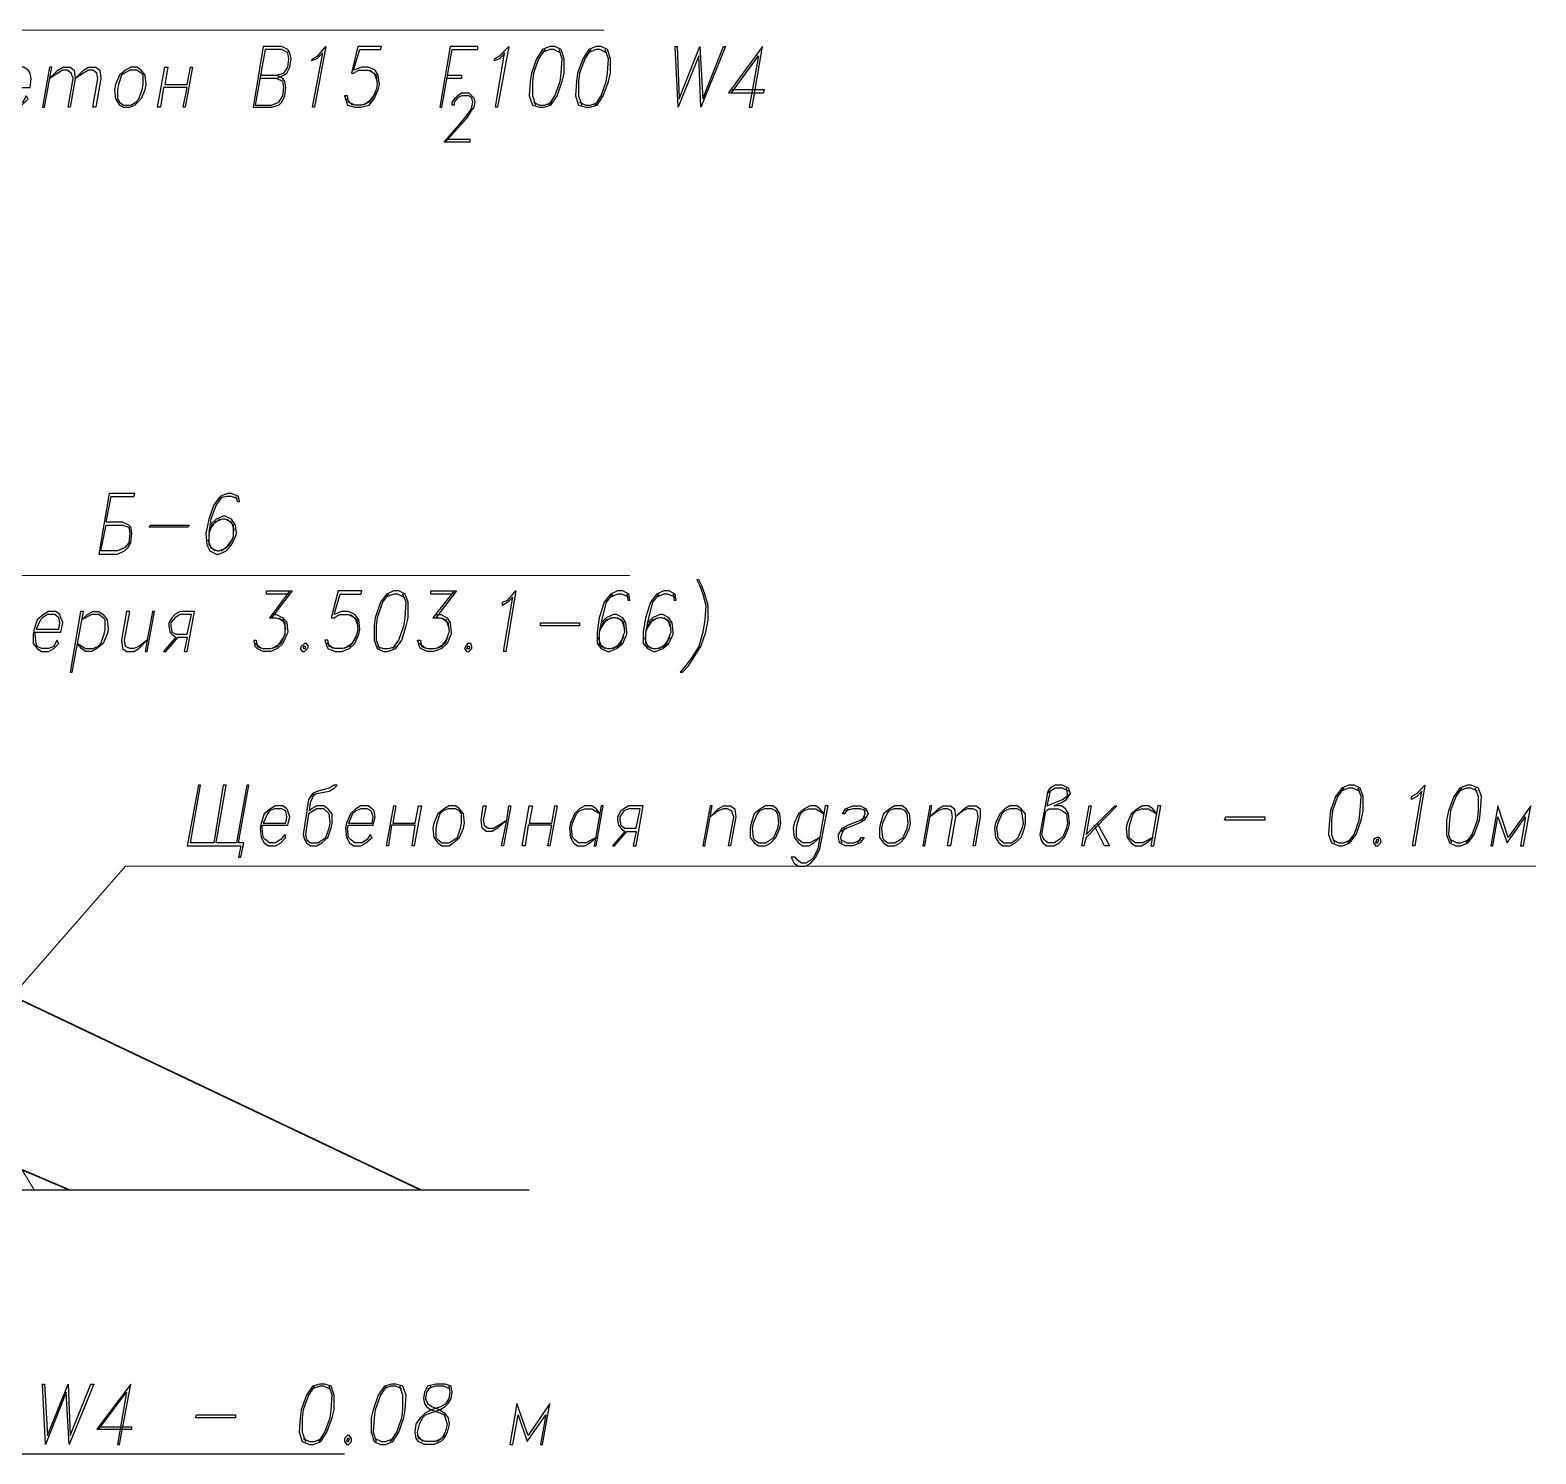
# Model space of a CAD drawing. Header units: millimetres. Extents: x 4241 to 6572, y 870 to 1291.
# Drawn here: x 5175.5 to 5237.6, y 1195.9 to 1254.6 of the extents above; entities that cross this region are included whole.
import ezdxf

# ---------------------------------------------------------------- set-up
doc = ezdxf.new("R2010")
doc.units = ezdxf.units.MM
doc.layers.add('PDF _0', color=7, linetype='Continuous')

msp = doc.modelspace()

# ---------------------------------------------------------------- linework, layer by layer
at = {"layer": 'PDF _0', "lineweight": 13}
for points in [[(5135.1467, 1232.0699), (5172.7823, 1254.592), (5199.1569, 1254.592)], [(5200.2153, 1232.1122), (5171.5546, 1232.1122), (5164.4, 1217.5067)], [(5237.5545, 1220.1315), (5179.4289, 1220.1315), (5168.5488, 1207.685)]]:
    msp.add_lwpolyline(points, dxfattribs=at)
at = {"layer": 'PDF _0', "lineweight": 25}
for points in [[(5185.6521, 1252.6023), (5185.9484, 1252.7293), (5186.0754, 1252.8139), (5186.2024, 1253.0679), (5186.2448, 1253.4066), (5186.2024, 1253.6606), (5186.1178, 1253.7876), (5185.8638, 1253.9146), (5185.1017, 1253.9146), (5184.6784, 1251.4169), (5185.4404, 1251.4169), (5185.7367, 1251.5016), (5185.8638, 1251.6286), (5185.9908, 1251.8826), (5186.0331, 1252.2213), (5185.9908, 1252.4753), (5185.9061, 1252.6023), (5185.6521, 1252.7293)], [(5184.9747, 1252.7293), (5185.6521, 1252.7293), (5185.9484, 1252.8139), (5186.1178, 1253.0679), (5186.1601, 1253.4066), (5186.1178, 1253.6606), (5185.8638, 1253.7876), (5185.1864, 1253.7876), (5184.763, 1251.5016), (5185.4404, 1251.5016), (5185.7367, 1251.6286), (5185.9061, 1251.8826), (5185.9484, 1252.2213), (5185.9061, 1252.4753), (5185.6521, 1252.6023), (5184.9747, 1252.6023)], [(5189.7162, 1252.0096), (5189.4622, 1251.6286), (5189.1659, 1251.5016), (5188.8695, 1251.5016), (5188.6155, 1251.6286), (5188.5732, 1251.8826), (5188.4462, 1251.8826), (5188.5308, 1251.6286), (5188.5732, 1251.5016), (5188.8695, 1251.4169), (5189.1235, 1251.4169), (5189.4622, 1251.5016), (5189.6739, 1251.7556), (5189.8432, 1252.1366), (5189.8856, 1252.3483), (5189.8432, 1252.7293), (5189.7162, 1252.9409), (5189.4199, 1253.0679), (5189.1659, 1253.0679), (5188.8272, 1252.9409), (5189.0812, 1253.7876), (5189.9279, 1253.7876), (5189.9702, 1253.9146), (5188.9965, 1253.9146), (5188.7425, 1252.8139), (5188.8272, 1252.8139), (5189.0389, 1252.9409), (5189.4199, 1252.9409), (5189.6739, 1252.8139), (5189.8009, 1252.4753)], [(5196.7015, 1253.7876), (5196.4475, 1253.4066), (5196.2358, 1252.8139), (5196.1934, 1252.4753), (5196.1934, 1251.8826), (5196.3204, 1251.5016)], [(5197.3365, 1253.6606), (5197.0825, 1253.7876), (5196.9131, 1253.7876), (5196.5745, 1253.6606)], [(5196.8708, 1251.5016), (5197.1248, 1251.8826), (5197.3365, 1252.4753), (5197.3788, 1252.8139), (5197.4212, 1253.4066), (5197.2941, 1253.7876)], [(5198.6065, 1253.7876), (5198.3525, 1253.4066), (5198.1408, 1252.8139), (5198.0985, 1252.4753), (5198.0985, 1251.8826), (5198.2255, 1251.5016)], [(5199.2415, 1253.6606), (5198.9875, 1253.7876), (5198.8182, 1253.7876), (5198.4795, 1253.6606)], [(5198.7759, 1251.5016), (5199.0299, 1251.8826), (5199.2415, 1252.4753), (5199.2839, 1252.8139), (5199.3262, 1253.4066), (5199.1992, 1253.7876)], [(5204.4064, 1252.0096), (5205.5071, 1253.5336), (5205.1261, 1251.4169), (5205.2531, 1251.4169), (5205.6764, 1253.9146), (5204.2794, 1252.0096), (5205.7188, 1252.0096), (5205.7611, 1252.1366), (5204.4064, 1252.1366)], [(5189.5045, 1252.9409), (5189.7586, 1252.7293), (5189.8009, 1252.3483), (5189.7586, 1252.1366), (5189.5892, 1251.7556), (5189.2505, 1251.5016)], [(5192.722, 1252.7293), (5193.2723, 1252.7293), (5193.2723, 1252.6023), (5192.6797, 1252.6023)], [(5192.6373, 1250.1045), (5193.611, 1250.1045), (5193.611, 1249.9775), (5192.5527, 1249.9775), (5193.3993, 1250.9512), (5193.611, 1251.2476), (5193.6957, 1251.4169), (5193.738, 1251.6286), (5193.6957, 1251.7979), (5193.5687, 1251.8826), (5193.2723, 1251.8826), (5193.103, 1251.7979), (5192.976, 1251.6286), (5192.976, 1251.5016), (5192.8913, 1251.5016), (5192.8913, 1251.6286), (5193.0183, 1251.7979), (5193.103, 1251.8826), (5193.2723, 1252.0096), (5193.5687, 1252.0096), (5193.6957, 1251.8826), (5193.7804, 1251.7979), (5193.8227, 1251.6286), (5193.7804, 1251.4169), (5193.6534, 1251.2476), (5193.484, 1250.9512), (5192.595, 1249.9775)], [(5188.7849, 1251.5016), (5188.5308, 1251.7556)], [(5196.2358, 1251.6286), (5196.4898, 1251.5016), (5196.7015, 1251.5016), (5196.9978, 1251.6286)], [(5198.1408, 1251.6286), (5198.3949, 1251.5016), (5198.6065, 1251.5016), (5198.9029, 1251.6286)], [(5183.9587, 1235.372), (5184.0434, 1235.1603), (5184.128, 1235.1603), (5184.0857, 1235.372), (5183.7893, 1235.499), (5183.62, 1235.499), (5183.3237, 1235.372), (5183.0697, 1235.0333), (5182.858, 1234.4406), (5182.731, 1233.8479), (5182.7733, 1233.3823), (5182.9003, 1233.1283), (5183.1543, 1233.0013), (5183.2813, 1233.0013), (5183.5777, 1233.1283), (5183.7893, 1233.3823), (5183.9587, 1233.7209), (5184.001, 1233.8479), (5183.9587, 1234.1866), (5183.7893, 1234.4406), (5183.5353, 1234.5676), (5183.4507, 1234.5676), (5183.1543, 1234.4406), (5182.9003, 1234.1866)], [(5183.4083, 1235.372), (5183.1543, 1235.0333), (5182.9427, 1234.4406), (5182.858, 1233.8479), (5182.858, 1233.3823), (5183.112, 1233.1283)], [(5184.0434, 1235.2873), (5183.7893, 1235.372), (5183.5777, 1235.372), (5183.2813, 1235.2873)], [(5183.9164, 1233.975), (5183.7893, 1234.3136), (5183.5353, 1234.4406), (5183.4083, 1234.4406), (5183.112, 1234.3136), (5182.858, 1233.975)], [(5183.3237, 1234.4406), (5182.985, 1234.1866), (5182.858, 1233.8479)], [(5183.366, 1233.1283), (5183.7047, 1233.3823), (5183.874, 1233.7209), (5183.874, 1233.8479), (5183.874, 1234.1866), (5183.62, 1234.4406)], [(5182.8156, 1233.5939), (5182.9427, 1233.2553), (5183.1967, 1233.1283), (5183.2813, 1233.1283), (5183.5777, 1233.2553), (5183.8317, 1233.5939)], [(5186.1601, 1231.3502), (5185.2287, 1231.3502), (5185.2287, 1231.4772), (5186.2871, 1231.4772), (5185.4404, 1230.3765)], [(5186.2024, 1231.4772), (5185.3557, 1230.3765), (5185.6097, 1230.3765), (5185.9061, 1230.2918), (5186.0331, 1229.9108)], [(5188.9119, 1229.5721), (5188.6578, 1229.1911), (5188.3615, 1229.1065), (5188.0652, 1229.1065), (5187.8112, 1229.1911), (5187.7688, 1229.4451), (5187.6418, 1229.4451), (5187.7265, 1229.1911), (5187.7688, 1229.1065), (5188.0652, 1228.9794), (5188.3192, 1228.9794), (5188.6578, 1229.1065), (5188.8695, 1229.3181), (5189.0389, 1229.6991), (5189.0812, 1229.9108), (5189.0389, 1230.2918), (5188.8695, 1230.5035), (5188.6155, 1230.6305), (5188.3192, 1230.6305), (5188.0228, 1230.5035), (5188.2768, 1231.3502), (5189.1235, 1231.3502), (5189.1659, 1231.4772), (5188.1922, 1231.4772), (5187.8958, 1230.3765), (5188.0228, 1230.3765), (5188.2345, 1230.5035), (5188.6155, 1230.5035), (5188.8695, 1230.3765), (5188.9965, 1230.0378)], [(5190.2666, 1231.3502), (5190.0126, 1231.0115), (5189.8009, 1230.3765), (5189.7586, 1230.0378), (5189.7586, 1229.4451), (5189.8856, 1229.1065)], [(5190.9016, 1231.2232), (5190.6476, 1231.3502), (5190.4782, 1231.3502), (5190.1396, 1231.2232)], [(5190.4359, 1229.1065), (5190.6899, 1229.4451), (5190.9016, 1230.0378), (5190.9439, 1230.3765), (5190.9863, 1231.0115), (5190.8593, 1231.3502)], [(5192.9337, 1231.3502), (5192.0023, 1231.3502), (5192.0023, 1231.4772), (5193.0607, 1231.4772), (5192.214, 1230.3765)], [(5192.976, 1231.4772), (5192.087, 1230.3765), (5192.3833, 1230.3765), (5192.6373, 1230.2918), (5192.7643, 1229.9108)], [(5200.0882, 1231.3502), (5200.1306, 1231.0962), (5200.2153, 1231.0962), (5200.1729, 1231.3502), (5199.9189, 1231.4772), (5199.7072, 1231.4772), (5199.4109, 1231.3502), (5199.1569, 1231.0115), (5198.9452, 1230.3765), (5198.8605, 1229.7838), (5198.8605, 1229.3181), (5199.0299, 1229.1065), (5199.2839, 1228.9794), (5199.3686, 1228.9794), (5199.6649, 1229.1065), (5199.9189, 1229.3181), (5200.0882, 1229.6991), (5200.0882, 1229.7838), (5200.0459, 1230.1648), (5199.9189, 1230.3765), (5199.6649, 1230.5035), (5199.5379, 1230.5035), (5199.2415, 1230.3765), (5199.0299, 1230.1648)], [(5199.4956, 1231.3502), (5199.2415, 1231.0115), (5199.0722, 1230.3765), (5198.9452, 1229.7838), (5198.9452, 1229.3181), (5199.1992, 1229.1065)], [(5200.1729, 1231.2232), (5199.8766, 1231.3502), (5199.7072, 1231.3502), (5199.4109, 1231.2232)], [(5201.9933, 1231.3502), (5202.0356, 1231.0962), (5202.1203, 1231.0962), (5202.078, 1231.3502), (5201.824, 1231.4772), (5201.6123, 1231.4772), (5201.316, 1231.3502), (5201.0619, 1231.0115), (5200.8503, 1230.3765), (5200.7656, 1229.7838), (5200.7656, 1229.3181), (5200.9349, 1229.1065), (5201.189, 1228.9794), (5201.2736, 1228.9794), (5201.57, 1229.1065), (5201.824, 1229.3181), (5201.9933, 1229.6991), (5201.9933, 1229.7838), (5201.951, 1230.1648), (5201.824, 1230.3765), (5201.57, 1230.5035), (5201.443, 1230.5035), (5201.1466, 1230.3765), (5200.9349, 1230.1648)], [(5201.4006, 1231.3502), (5201.1466, 1231.0115), (5200.9773, 1230.3765), (5200.8503, 1229.7838), (5200.8503, 1229.3181), (5201.1043, 1229.1065)], [(5202.078, 1231.2232), (5201.7816, 1231.3502), (5201.6123, 1231.3502), (5201.316, 1231.2232)], [(5185.4404, 1230.5035), (5185.6521, 1230.5035), (5185.9061, 1230.3765), (5186.0754, 1230.1648), (5186.1178, 1229.7838), (5186.0754, 1229.6991), (5185.9061, 1229.3181), (5185.6944, 1229.1065), (5185.3981, 1228.9794), (5185.1017, 1228.9794), (5184.8477, 1229.1065), (5184.763, 1229.1911), (5184.7207, 1229.4451), (5184.8054, 1229.4451), (5184.8477, 1229.1911), (5185.1017, 1229.1065), (5185.3981, 1229.1065), (5185.6944, 1229.1911), (5185.9484, 1229.5721)], [(5185.7367, 1230.3765), (5185.9908, 1230.1648), (5185.9908, 1229.7838), (5185.9908, 1229.6991), (5185.8214, 1229.3181), (5185.4827, 1229.1065)], [(5188.7002, 1230.5035), (5188.9542, 1230.2918), (5188.9965, 1229.9108), (5188.9542, 1229.6991), (5188.7849, 1229.3181), (5188.4462, 1229.1065)], [(5192.214, 1230.5035), (5192.4256, 1230.5035), (5192.6797, 1230.3765), (5192.8067, 1230.1648), (5192.849, 1229.7838), (5192.849, 1229.6991), (5192.6797, 1229.3181), (5192.468, 1229.1065), (5192.1293, 1228.9794), (5191.8753, 1228.9794), (5191.579, 1229.1065), (5191.5366, 1229.1911), (5191.4519, 1229.4451), (5191.579, 1229.4451), (5191.6213, 1229.1911), (5191.8753, 1229.1065), (5192.1716, 1229.1065), (5192.468, 1229.1911), (5192.722, 1229.5721)], [(5192.468, 1230.3765), (5192.722, 1230.1648), (5192.7643, 1229.7838), (5192.722, 1229.6991), (5192.595, 1229.3181), (5192.2563, 1229.1065)], [(5199.4532, 1230.3765), (5199.1145, 1230.1648), (5198.9452, 1229.7838)], [(5200.0036, 1229.9108), (5199.8766, 1230.2918), (5199.6226, 1230.3765), (5199.5379, 1230.3765), (5199.2415, 1230.2918), (5198.9875, 1229.9108)], [(5199.4956, 1229.1065), (5199.8342, 1229.3181), (5199.9612, 1229.6991), (5200.0036, 1229.7838), (5199.9612, 1230.1648), (5199.7072, 1230.3765)], [(5201.3583, 1230.3765), (5201.0196, 1230.1648), (5200.8503, 1229.7838)], [(5201.9086, 1229.9108), (5201.7816, 1230.2918), (5201.5276, 1230.3765), (5201.443, 1230.3765), (5201.1466, 1230.2918), (5200.8926, 1229.9108)], [(5201.4006, 1229.1065), (5201.7393, 1229.3181), (5201.8663, 1229.6991), (5201.9086, 1229.7838), (5201.8663, 1230.1648), (5201.6123, 1230.3765)], [(5198.9029, 1229.5721), (5199.0299, 1229.1911), (5199.2839, 1229.1065), (5199.4109, 1229.1065), (5199.7072, 1229.1911), (5199.9612, 1229.5721)], [(5200.8079, 1229.5721), (5200.9349, 1229.1911), (5201.189, 1229.1065), (5201.316, 1229.1065), (5201.6123, 1229.1911), (5201.8663, 1229.5721)], [(5185.0171, 1229.1065), (5184.763, 1229.3181)], [(5187.9805, 1229.1065), (5187.7265, 1229.3181)], [(5189.8009, 1229.1911), (5190.0549, 1229.1065), (5190.2666, 1229.1065), (5190.5629, 1229.1911)], [(5191.7906, 1229.1065), (5191.5366, 1229.3181)], [(5124.3513, 1228.7254), (5124.2666, 1195.916), (5188.4462, 1195.916)], [(5187.0915, 1223.0102), (5187.3031, 1223.1372), (5187.8112, 1223.2219), (5188.0228, 1223.3489), (5188.1498, 1223.4759), (5188.0228, 1223.4759), (5187.8112, 1223.3489), (5187.3455, 1223.2219), (5187.1338, 1223.1372), (5186.9645, 1222.8832), (5186.7528, 1221.4439), (5186.7951, 1221.2322), (5186.8798, 1221.1052), (5187.0491, 1220.9782), (5187.3031, 1220.9782), (5187.5148, 1221.1052), (5187.7688, 1221.3168), (5187.8958, 1221.6979), (5187.9382, 1221.9095), (5187.9382, 1222.2905), (5187.7688, 1222.5022), (5187.5995, 1222.6292), (5187.3031, 1222.6292), (5187.0915, 1222.5022), (5187.0068, 1222.4176), (5187.0491, 1222.7562), (5187.2185, 1223.1372)], [(5218.2922, 1223.2219), (5218.0382, 1223.3489), (5217.7419, 1223.3489), (5217.4032, 1223.1372)], [(5218.2499, 1223.0102), (5218.2499, 1223.1372), (5218.2075, 1223.3489)], [(5229.6379, 1223.3489), (5229.3839, 1223.0102), (5229.1723, 1222.4176), (5229.1299, 1222.0365), (5229.1299, 1221.4439), (5229.2569, 1221.1052)], [(5230.273, 1223.2219), (5230.0189, 1223.3489), (5229.8496, 1223.3489), (5229.5109, 1223.2219)], [(5229.8073, 1221.1052), (5230.0613, 1221.4439), (5230.273, 1222.0365), (5230.3153, 1222.4176), (5230.3576, 1223.0102), (5230.2306, 1223.3489)], [(5234.5064, 1223.3489), (5234.2524, 1223.0102), (5234.0408, 1222.4176), (5233.9984, 1222.0365), (5233.9561, 1221.4439), (5234.0831, 1221.1052)], [(5235.1415, 1223.2219), (5234.8875, 1223.3489), (5234.6758, 1223.3489), (5234.3794, 1223.2219)], [(5234.6758, 1221.1052), (5234.9298, 1221.4439), (5235.1415, 1222.0365), (5235.1838, 1222.4176), (5235.1838, 1223.0102), (5235.0568, 1223.3489)], [(5217.5302, 1223.2219), (5217.4032, 1222.6292), (5217.7419, 1222.7562), (5218.0382, 1222.8832), (5218.3769, 1223.1372)], [(5209.6136, 1221.1052), (5209.7406, 1221.3168), (5209.8676, 1221.3168), (5209.6982, 1221.1052), (5209.4019, 1220.9782), (5209.1056, 1220.9782), (5208.8515, 1221.1052), (5208.8092, 1221.3168), (5208.8092, 1221.4439), (5208.9786, 1221.6979), (5209.1902, 1221.8249), (5209.6982, 1222.0365), (5209.9099, 1222.1635)], [(5209.1902, 1222.5022), (5209.0632, 1222.2905), (5208.9786, 1222.2905), (5209.1056, 1222.5022), (5209.4019, 1222.6292), (5209.6982, 1222.6292), (5209.9523, 1222.5022), (5210.0369, 1222.2905), (5209.8676, 1222.0365), (5209.6559, 1221.9095), (5209.1479, 1221.6979), (5208.9362, 1221.5709)], [(5209.9523, 1222.4176), (5209.6982, 1222.5022), (5209.4019, 1222.5022), (5209.1056, 1222.4176)], [(5209.7829, 1222.0365), (5209.9099, 1222.2905), (5209.8676, 1222.5022)], [(5209.0632, 1221.6979), (5208.9362, 1221.4439), (5208.8939, 1221.3168), (5208.9362, 1221.1052)], [(5219.4776, 1221.9095), (5219.9856, 1220.9782), (5219.7739, 1220.9782), (5219.3506, 1221.8249)], [(5208.8939, 1221.2322), (5209.1479, 1221.1052), (5209.4442, 1221.1052), (5209.7406, 1221.2322)], [(5229.1723, 1221.2322), (5229.4263, 1221.1052), (5229.6379, 1221.1052), (5229.9343, 1221.2322)], [(5234.0408, 1221.2322), (5234.2948, 1221.1052), (5234.4641, 1221.1052), (5234.8028, 1221.2322)], [(5135.8664, 1207.0077), (5135.4853, 1204.7216), (5134.5116, 1206.796), (5135.4853, 1204.7216), (5136.1627, 1208.8704), (5137.1364, 1206.796), (5196.0664, 1206.796)], [(5178.3282, 1196.932), (5179.4712, 1198.4561), (5179.0902, 1196.297), (5179.1749, 1196.297), (5179.6405, 1198.7947), (5178.2435, 1196.932), (5179.6829, 1196.932), (5179.6829, 1197.0167), (5178.3705, 1197.0167)], [(5187.2185, 1198.7101), (5186.9645, 1198.3291), (5186.7528, 1197.7364), (5186.7104, 1197.3977), (5186.7104, 1196.805), (5186.8375, 1196.424)], [(5187.8535, 1198.5831), (5187.5995, 1198.7101), (5187.4301, 1198.7101), (5187.0915, 1198.5831)], [(5187.3878, 1196.424), (5187.6418, 1196.805), (5187.8535, 1197.3977), (5187.8958, 1197.7364), (5187.9382, 1198.3291), (5187.8112, 1198.7101)], [(5190.1819, 1198.7101), (5189.9279, 1198.3291), (5189.7162, 1197.7364), (5189.6739, 1197.3977), (5189.6316, 1196.805), (5189.7586, 1196.424)], [(5190.8169, 1198.5831), (5190.5629, 1198.7101), (5190.3512, 1198.7101), (5190.0549, 1198.5831)], [(5190.3512, 1196.424), (5190.6053, 1196.805), (5190.8169, 1197.3977), (5190.8593, 1197.7364), (5190.8593, 1198.3291), (5190.7323, 1198.7101)], [(5192.0023, 1198.7101), (5191.833, 1198.4561), (5191.7906, 1198.202), (5191.8753, 1197.9904), (5192.0446, 1197.8634), (5192.3833, 1197.7364), (5192.5527, 1197.6094), (5192.722, 1197.3977), (5192.7643, 1197.1437), (5192.6797, 1196.805), (5192.5527, 1196.551), (5192.4256, 1196.424), (5192.1293, 1196.297), (5191.7483, 1196.297), (5191.4943, 1196.424), (5191.4096, 1196.551), (5191.3673, 1196.805), (5191.4096, 1197.1437), (5191.579, 1197.3977), (5191.7906, 1197.6094), (5192.0023, 1197.7364), (5192.4256, 1197.8634), (5192.6373, 1197.9904), (5192.7643, 1198.202), (5192.8067, 1198.4561), (5192.7643, 1198.7101)], [(5192.8067, 1198.5831), (5192.5527, 1198.7101), (5192.1716, 1198.7101), (5191.8753, 1198.5831)], [(5191.4519, 1196.678), (5191.6636, 1196.424)], [(5192.2563, 1196.424), (5192.595, 1196.678)], [(5186.7528, 1196.551), (5187.0068, 1196.424), (5187.2185, 1196.424), (5187.5148, 1196.551)], [(5189.7162, 1196.551), (5189.9702, 1196.424), (5190.1396, 1196.424), (5190.4782, 1196.551)]]:
    msp.add_lwpolyline(points, dxfattribs=at)
for points in [[(5187.2185, 1251.4169), (5187.1338, 1251.4169), (5187.5571, 1253.6606), (5187.3031, 1253.4066), (5187.0915, 1253.322), (5187.1338, 1253.4066), (5187.3455, 1253.5336), (5187.6841, 1253.9146)], [(5193.9497, 1253.9146), (5192.8067, 1253.9146), (5192.3833, 1251.4169), (5192.468, 1251.4169), (5192.8913, 1253.7876), (5193.9497, 1253.7876)], [(5194.7541, 1251.4169), (5194.6694, 1251.4169), (5195.0504, 1253.6606), (5194.8387, 1253.4066), (5194.6271, 1253.322), (5194.6271, 1253.4066), (5194.8387, 1253.5336), (5195.2197, 1253.9146)], [(5196.9131, 1253.9146), (5196.6168, 1253.7876), (5196.3628, 1253.4066), (5196.1511, 1252.8139), (5196.1088, 1252.4753), (5196.0664, 1251.8826), (5196.1934, 1251.5016), (5196.4898, 1251.4169), (5196.6591, 1251.4169), (5196.9555, 1251.5016), (5197.2095, 1251.8826), (5197.4212, 1252.4753), (5197.5058, 1252.8139), (5197.5058, 1253.4066), (5197.3788, 1253.7876), (5197.1248, 1253.9146)], [(5198.8182, 1253.9146), (5198.5219, 1253.7876), (5198.2678, 1253.4066), (5198.0562, 1252.8139), (5198.0138, 1252.4753), (5197.9715, 1251.8826), (5198.0985, 1251.5016), (5198.3949, 1251.4169), (5198.5642, 1251.4169), (5198.8605, 1251.5016), (5199.1145, 1251.8826), (5199.3262, 1252.4753), (5199.4109, 1252.8139), (5199.4109, 1253.4066), (5199.2839, 1253.7876), (5199.0299, 1253.9146)], [(5203.1364, 1251.4169), (5203.0517, 1253.5336), (5202.205, 1251.4169), (5202.078, 1253.9146), (5202.1627, 1253.9146), (5202.2473, 1251.7556), (5203.094, 1253.9146), (5203.221, 1251.7556), (5204.0677, 1253.9146), (5204.1524, 1253.9146)], [(5174.4334, 1252.2213), (5175.4917, 1252.2213), (5175.5341, 1252.6023), (5175.4917, 1252.8139), (5175.4071, 1252.9409), (5175.2377, 1253.0679), (5174.9414, 1253.0679), (5174.7297, 1252.9409), (5174.518, 1252.7293), (5174.3487, 1252.3483), (5174.3064, 1252.1366), (5174.3487, 1251.7556), (5174.4757, 1251.5016), (5174.645, 1251.4169), (5174.9414, 1251.4169), (5175.153, 1251.5016), (5175.4071, 1251.7556), (5175.3224, 1251.8826), (5175.1954, 1251.6286), (5174.9837, 1251.5016), (5174.6874, 1251.5016), (5174.518, 1251.6286), (5174.4334, 1251.7556), (5174.391, 1252.1366)], [(5176.0844, 1251.4169), (5176.3808, 1253.0679), (5176.2961, 1253.0679), (5175.9997, 1251.4169)], [(5177.1428, 1251.4169), (5177.0581, 1251.4169), (5177.2698, 1252.6023), (5177.1851, 1252.8139), (5177.0158, 1252.9409), (5176.8464, 1252.9409), (5176.6348, 1252.8139), (5176.2961, 1252.6023), (5176.6348, 1252.9409), (5176.8464, 1253.0679), (5177.1428, 1253.0679), (5177.3121, 1252.9409), (5177.3545, 1252.6023)], [(5178.2012, 1251.4169), (5178.0741, 1251.4169), (5178.2858, 1252.6023), (5178.2435, 1252.8139), (5178.0741, 1252.9409), (5177.9048, 1252.9409), (5177.6931, 1252.8139), (5177.3545, 1252.6023), (5177.6931, 1252.9409), (5177.9048, 1253.0679), (5178.2012, 1253.0679), (5178.3705, 1252.9409), (5178.4128, 1252.6023)], [(5179.6405, 1253.0679), (5179.4289, 1252.9409), (5179.1749, 1252.7293), (5179.0055, 1252.3483), (5178.9632, 1252.1366), (5179.0055, 1251.7556), (5179.1749, 1251.5016), (5179.3442, 1251.4169), (5179.5982, 1251.4169), (5179.8099, 1251.5016), (5180.0639, 1251.7556), (5180.2332, 1252.1366), (5180.2756, 1252.3483), (5180.2332, 1252.7293), (5180.0639, 1252.9409), (5179.8945, 1253.0679)], [(5180.8682, 1251.4169), (5180.7412, 1251.4169), (5181.0376, 1253.0679), (5181.1646, 1253.0679), (5181.0376, 1252.3483), (5181.969, 1252.3483), (5182.096, 1253.0679), (5182.1806, 1253.0679), (5181.8843, 1251.4169), (5181.7996, 1251.4169), (5181.969, 1252.2213), (5180.9953, 1252.2213)], [(5179.5982, 1252.9409), (5179.3865, 1252.8139), (5179.2595, 1252.7293), (5179.1325, 1252.3483), (5179.0902, 1252.1366), (5179.0902, 1251.7556), (5179.1749, 1251.6286), (5179.3442, 1251.5016), (5179.6405, 1251.5016), (5179.8522, 1251.6286), (5179.9792, 1251.7556), (5180.1062, 1252.1366), (5180.1486, 1252.3483), (5180.1486, 1252.7293), (5180.0639, 1252.8139), (5179.8945, 1252.9409)], [(5178.8362, 1235.372), (5179.7675, 1235.372), (5179.8099, 1235.499), (5178.7515, 1235.499), (5178.3282, 1233.0013), (5179.0902, 1233.0013), (5179.3865, 1233.1283), (5179.5135, 1233.2553), (5179.6405, 1233.4669), (5179.6829, 1233.8479), (5179.6405, 1234.102), (5179.5559, 1234.1866), (5179.3019, 1234.3136), (5178.6245, 1234.3136)], [(5178.6245, 1234.1866), (5179.3019, 1234.1866), (5179.5559, 1234.102), (5179.5982, 1233.8479), (5179.5559, 1233.4669), (5179.3865, 1233.2553), (5179.0902, 1233.1283), (5178.4128, 1233.1283)], [(5182.0113, 1234.102), (5180.4026, 1234.102), (5180.4449, 1234.1866), (5182.0536, 1234.1866)], [(5190.4782, 1231.4772), (5190.1819, 1231.3502), (5189.9279, 1231.0115), (5189.7162, 1230.3765), (5189.6739, 1230.0378), (5189.6739, 1229.4451), (5189.8009, 1229.1065), (5190.0549, 1228.9794), (5190.2242, 1228.9794), (5190.5629, 1229.1065), (5190.8169, 1229.4451), (5190.9863, 1230.0378), (5191.0709, 1230.3765), (5191.0709, 1231.0115), (5190.9439, 1231.3502), (5190.6899, 1231.4772)], [(5195.0927, 1228.9794), (5195.0081, 1228.9794), (5195.3891, 1231.2232), (5195.1774, 1231.0115), (5194.9657, 1230.8845), (5194.9657, 1231.0115), (5195.1774, 1231.0962), (5195.5161, 1231.4772)], [(5202.3743, 1228.1327), (5202.6283, 1228.3868), (5202.84, 1228.7254), (5203.1364, 1229.1911), (5203.348, 1229.7838), (5203.4327, 1230.2918), (5203.4327, 1230.8845), (5203.3057, 1231.3502), (5203.1787, 1231.6889), (5203.0517, 1231.9429), (5202.967, 1231.9429), (5203.094, 1231.6889), (5203.221, 1231.3502), (5203.348, 1230.8845), (5203.3057, 1230.2918), (5203.221, 1229.7838), (5203.0517, 1229.1911), (5202.7553, 1228.7254), (5202.5013, 1228.3868), (5202.2897, 1228.1327)], [(5175.7034, 1229.7838), (5176.7618, 1229.7838), (5176.8464, 1230.1648), (5176.7618, 1230.3765), (5176.7194, 1230.5035), (5176.5501, 1230.6305), (5176.2538, 1230.6305), (5176.0421, 1230.5035), (5175.7881, 1230.2918), (5175.6611, 1229.9108), (5175.6187, 1229.6991), (5175.6187, 1229.3181), (5175.7881, 1229.1065), (5175.9574, 1228.9794), (5176.2538, 1228.9794), (5176.4654, 1229.1065), (5176.6771, 1229.3181), (5176.5924, 1229.4451), (5176.4654, 1229.1911), (5176.2538, 1229.1065), (5175.9574, 1229.1065), (5175.7881, 1229.1911), (5175.7457, 1229.3181), (5175.7034, 1229.6991)], [(5176.6771, 1229.9108), (5176.7194, 1230.1648), (5176.6771, 1230.3765), (5176.5078, 1230.5035), (5176.2114, 1230.5035), (5175.9997, 1230.3765), (5175.9151, 1230.2918), (5175.7457, 1229.9108)], [(5177.2275, 1228.1327), (5177.6931, 1230.6305), (5177.5661, 1230.6305), (5177.1428, 1228.1327)], [(5177.4391, 1229.3181), (5177.7778, 1229.1065), (5178.0741, 1229.1065), (5178.2858, 1229.1911), (5178.4128, 1229.3181), (5178.5398, 1229.6991), (5178.5822, 1229.9108), (5178.5822, 1230.2918), (5178.4975, 1230.3765), (5178.3282, 1230.5035), (5178.0318, 1230.5035), (5177.6085, 1230.2918), (5177.8625, 1230.5035), (5178.0741, 1230.6305), (5178.3282, 1230.6305), (5178.4975, 1230.5035), (5178.6668, 1230.2918), (5178.7092, 1229.9108), (5178.6668, 1229.6991), (5178.4975, 1229.3181), (5178.2435, 1229.1065), (5178.0318, 1228.9794), (5177.7778, 1228.9794), (5177.6085, 1229.1065)], [(5180.3179, 1229.4451), (5179.9792, 1229.1911), (5179.7675, 1229.1065), (5179.5982, 1229.1065), (5179.4289, 1229.1911), (5179.3865, 1229.4451), (5179.5982, 1230.6305), (5179.4712, 1230.6305), (5179.2595, 1229.4451), (5179.3019, 1229.1065), (5179.4712, 1228.9794), (5179.7675, 1228.9794), (5179.9792, 1229.1065), (5180.3179, 1229.4451), (5180.2332, 1228.9794), (5180.3179, 1228.9794), (5180.6142, 1230.6305), (5180.5296, 1230.6305)], [(5181.5879, 1229.5721), (5181.969, 1229.5721), (5181.8419, 1228.9794), (5181.969, 1228.9794), (5182.2653, 1230.6305), (5181.6726, 1230.6305), (5181.4609, 1230.5035), (5181.3339, 1230.3765), (5181.2069, 1230.1648), (5181.2069, 1230.0378), (5181.2493, 1229.7838), (5181.3339, 1229.6991), (5181.5033, 1229.5721), (5180.9953, 1228.9794), (5181.0799, 1228.9794)], [(5181.969, 1229.6991), (5182.1383, 1230.5035), (5181.6726, 1230.5035), (5181.4609, 1230.3765), (5181.2916, 1230.1648), (5181.2916, 1230.0378), (5181.3339, 1229.7838), (5181.5033, 1229.6991)], [(5198.1408, 1230.0378), (5196.5321, 1230.0378), (5196.5321, 1230.1648), (5198.1408, 1230.1648)], [(5186.7951, 1229.3181), (5186.6681, 1229.1911), (5186.6258, 1229.1065), (5186.7104, 1228.9794), (5186.7951, 1228.9794), (5186.9221, 1229.1065), (5186.9645, 1229.1911), (5186.8798, 1229.3181)], [(5186.7528, 1229.1911), (5186.7528, 1229.1065), (5186.8375, 1229.1065), (5186.8375, 1229.1911)], [(5193.5264, 1229.3181), (5193.4417, 1229.1911), (5193.3993, 1229.1065), (5193.484, 1228.9794), (5193.5687, 1228.9794), (5193.6957, 1229.1065), (5193.6957, 1229.1911), (5193.6534, 1229.3181)], [(5193.5264, 1229.1911), (5193.484, 1229.1065), (5193.611, 1229.1065), (5193.611, 1229.1911)], [(5182.096, 1221.1052), (5182.5193, 1223.4759), (5182.4346, 1223.4759), (5181.969, 1220.9782), (5184.1704, 1220.9782), (5184.0857, 1220.5125), (5184.1704, 1220.5125), (5184.2974, 1221.1052), (5184.0857, 1221.1052), (5184.509, 1223.4759), (5184.4244, 1223.4759), (5184.001, 1221.1052), (5183.1543, 1221.1052), (5183.5777, 1223.4759), (5183.4507, 1223.4759), (5183.0697, 1221.1052)], [(5217.6995, 1222.6292), (5217.9959, 1222.7562), (5218.2075, 1222.8832), (5218.3769, 1223.1372), (5218.2922, 1223.3489), (5218.0382, 1223.4759), (5217.7419, 1223.4759), (5217.5302, 1223.3489), (5217.4455, 1223.2219), (5217.1068, 1221.4439), (5217.1492, 1221.2322), (5217.2338, 1221.1052), (5217.4032, 1220.9782), (5217.6995, 1220.9782), (5217.9112, 1221.1052), (5218.1229, 1221.3168), (5218.2922, 1221.6979), (5218.3345, 1221.9095), (5218.2922, 1222.2905), (5218.1652, 1222.5022), (5217.9959, 1222.6292)], [(5229.8496, 1223.4759), (5229.5533, 1223.3489), (5229.2993, 1223.0102), (5229.0876, 1222.4176), (5229.0452, 1222.0365), (5229.0029, 1221.4439), (5229.1299, 1221.1052), (5229.4263, 1220.9782), (5229.5956, 1220.9782), (5229.8919, 1221.1052), (5230.146, 1221.4439), (5230.3576, 1222.0365), (5230.4423, 1222.4176), (5230.4423, 1223.0102), (5230.3153, 1223.3489), (5230.0613, 1223.4759)], [(5232.559, 1220.9782), (5232.4744, 1220.9782), (5232.8554, 1223.2219), (5232.6437, 1223.0102), (5232.432, 1222.8832), (5232.432, 1223.0102), (5232.6437, 1223.1372), (5232.9824, 1223.4759)], [(5234.7181, 1223.4759), (5234.4218, 1223.3489), (5234.1678, 1223.0102), (5233.9561, 1222.4176), (5233.8714, 1222.0365), (5233.8714, 1221.4439), (5233.9984, 1221.1052), (5234.2524, 1220.9782), (5234.4641, 1220.9782), (5234.7604, 1221.1052), (5235.0145, 1221.4439), (5235.2261, 1222.0365), (5235.2685, 1222.4176), (5235.3108, 1223.0102), (5235.1838, 1223.3489), (5234.8875, 1223.4759)], [(5185.0594, 1221.8249), (5186.1178, 1221.8249), (5186.2024, 1222.1635), (5186.1178, 1222.4176), (5186.0754, 1222.5022), (5185.9061, 1222.6292), (5185.6097, 1222.6292), (5185.3981, 1222.5022), (5185.1441, 1222.2905), (5185.0171, 1221.9095), (5184.9747, 1221.6979), (5185.0171, 1221.3168), (5185.1441, 1221.1052), (5185.3134, 1220.9782), (5185.6097, 1220.9782), (5185.8214, 1221.1052), (5186.0331, 1221.3168), (5185.9908, 1221.4439), (5185.8214, 1221.2322), (5185.6097, 1221.1052), (5185.3557, 1221.1052), (5185.1864, 1221.2322), (5185.1017, 1221.3168), (5185.0594, 1221.6979)], [(5186.0331, 1221.9095), (5186.0754, 1222.1635), (5186.0331, 1222.4176), (5185.8638, 1222.5022), (5185.5674, 1222.5022), (5185.3557, 1222.4176), (5185.2711, 1222.2905), (5185.1017, 1221.9095)], [(5186.9645, 1222.2905), (5186.8375, 1221.4439), (5186.8798, 1221.2322), (5187.0491, 1221.1052), (5187.3455, 1221.1052), (5187.6841, 1221.3168), (5187.8112, 1221.6979), (5187.8535, 1221.9095), (5187.8112, 1222.2905), (5187.5995, 1222.5022), (5187.3031, 1222.5022)], [(5188.6155, 1221.8249), (5189.6316, 1221.8249), (5189.7162, 1222.1635), (5189.6739, 1222.4176), (5189.5892, 1222.5022), (5189.4199, 1222.6292), (5189.1235, 1222.6292), (5188.9119, 1222.5022), (5188.7002, 1222.2905), (5188.5308, 1221.9095), (5188.4885, 1221.6979), (5188.5308, 1221.3168), (5188.6578, 1221.1052), (5188.8272, 1220.9782), (5189.1235, 1220.9782), (5189.3352, 1221.1052), (5189.5892, 1221.3168), (5189.5045, 1221.4439), (5189.3775, 1221.2322), (5189.1659, 1221.1052), (5188.8695, 1221.1052), (5188.7002, 1221.2322), (5188.6155, 1221.3168), (5188.5732, 1221.6979)], [(5189.5892, 1221.9095), (5189.6316, 1222.1635), (5189.5469, 1222.4176), (5189.3775, 1222.5022), (5189.1235, 1222.5022), (5188.9119, 1222.4176), (5188.7849, 1222.2905), (5188.6155, 1221.9095)], [(5190.2666, 1220.9782), (5190.1819, 1220.9782), (5190.4782, 1222.6292), (5190.5629, 1222.6292), (5190.4359, 1221.9095), (5191.3673, 1221.9095), (5191.4943, 1222.6292), (5191.6213, 1222.6292), (5191.3249, 1220.9782), (5191.2403, 1220.9782), (5191.3673, 1221.8249), (5190.3936, 1221.8249)], [(5192.7643, 1222.6292), (5192.5527, 1222.5022), (5192.2986, 1222.2905), (5192.1293, 1221.9095), (5192.087, 1221.6979), (5192.1293, 1221.3168), (5192.2986, 1221.1052), (5192.468, 1220.9782), (5192.7643, 1220.9782), (5192.9337, 1221.1052), (5193.1877, 1221.3168), (5193.357, 1221.6979), (5193.3993, 1221.9095), (5193.357, 1222.2905), (5193.1877, 1222.5022), (5193.0183, 1222.6292)], [(5192.722, 1222.5022), (5192.5103, 1222.4176), (5192.3833, 1222.2905), (5192.2563, 1221.9095), (5192.214, 1221.6979), (5192.214, 1221.3168), (5192.2986, 1221.2322), (5192.468, 1221.1052), (5192.7643, 1221.1052), (5192.976, 1221.2322), (5193.103, 1221.3168), (5193.23, 1221.6979), (5193.2723, 1221.9095), (5193.2723, 1222.2905), (5193.1877, 1222.4176), (5193.0183, 1222.5022)], [(5195.1351, 1222.0365), (5194.7541, 1221.6979), (5194.5424, 1221.5709), (5194.2884, 1221.5709), (5194.119, 1221.6979), (5194.0767, 1222.0365), (5194.1614, 1222.6292), (5194.2884, 1222.6292), (5194.1614, 1222.0365), (5194.2037, 1221.8249), (5194.373, 1221.6979), (5194.5847, 1221.6979), (5194.7964, 1221.8249), (5195.1351, 1222.0365), (5195.2197, 1222.6292), (5195.3044, 1222.6292), (5195.0081, 1220.9782), (5194.9234, 1220.9782)], [(5195.8971, 1220.9782), (5195.7701, 1220.9782), (5196.0664, 1222.6292), (5196.1934, 1222.6292), (5196.0664, 1221.9095), (5196.9978, 1221.9095), (5197.1248, 1222.6292), (5197.2095, 1222.6292), (5196.9131, 1220.9782), (5196.8285, 1220.9782), (5196.9978, 1221.8249), (5196.0241, 1221.8249)], [(5198.8182, 1221.3168), (5198.3949, 1221.1052), (5198.0985, 1221.1052), (5197.9292, 1221.2322), (5197.8445, 1221.3168), (5197.8022, 1221.6979), (5197.8445, 1221.9095), (5198.0138, 1222.2905), (5198.1408, 1222.4176), (5198.3525, 1222.5022), (5198.6489, 1222.5022), (5198.9875, 1222.2905), (5198.8182, 1222.5022), (5198.6489, 1222.6292), (5198.3525, 1222.6292), (5198.1408, 1222.5022), (5197.9292, 1222.2905), (5197.7598, 1221.9095), (5197.7175, 1221.6979), (5197.7598, 1221.3168), (5197.8868, 1221.1052), (5198.0562, 1220.9782), (5198.3525, 1220.9782), (5198.5642, 1221.1052)], [(5198.8182, 1220.9782), (5199.1145, 1222.6292), (5199.0299, 1222.6292), (5198.7335, 1220.9782)], [(5200.0882, 1221.5709), (5200.4693, 1221.5709), (5200.3423, 1220.9782), (5200.4693, 1220.9782), (5200.7656, 1222.6292), (5200.1729, 1222.6292), (5199.9612, 1222.5022), (5199.8342, 1222.4176), (5199.7072, 1222.1635), (5199.7072, 1222.0365), (5199.7496, 1221.8249), (5199.8342, 1221.6979), (5200.0036, 1221.5709), (5199.4956, 1220.9782), (5199.5802, 1220.9782)], [(5200.4693, 1221.6979), (5200.6386, 1222.5022), (5200.1729, 1222.5022), (5199.9612, 1222.4176), (5199.7919, 1222.1635), (5199.7919, 1222.0365), (5199.8342, 1221.8249), (5200.0036, 1221.6979)], [(5203.3057, 1220.9782), (5203.602, 1222.6292), (5203.5174, 1222.6292), (5203.221, 1220.9782)], [(5204.3641, 1220.9782), (5204.2794, 1220.9782), (5204.4911, 1222.1635), (5204.4064, 1222.4176), (5204.2371, 1222.5022), (5204.0677, 1222.5022), (5203.856, 1222.4176), (5203.5174, 1222.1635), (5203.856, 1222.5022), (5204.0677, 1222.6292), (5204.3641, 1222.6292), (5204.5334, 1222.5022), (5204.5757, 1222.1635)], [(5205.8034, 1222.6292), (5205.5918, 1222.5022), (5205.3378, 1222.2905), (5205.2108, 1221.9095), (5205.1684, 1221.6979), (5205.1684, 1221.3168), (5205.3378, 1221.1052), (5205.5071, 1220.9782), (5205.8034, 1220.9782), (5206.0151, 1221.1052), (5206.2268, 1221.3168), (5206.3961, 1221.6979), (5206.4385, 1221.9095), (5206.3961, 1222.2905), (5206.2691, 1222.5022), (5206.0998, 1222.6292)], [(5205.7611, 1222.5022), (5205.5494, 1222.4176), (5205.4648, 1222.2905), (5205.2954, 1221.9095), (5205.2531, 1221.6979), (5205.2954, 1221.3168), (5205.3378, 1221.2322), (5205.5071, 1221.1052), (5205.8034, 1221.1052), (5206.0151, 1221.2322), (5206.1421, 1221.3168), (5206.3115, 1221.6979), (5206.3538, 1221.9095), (5206.3115, 1222.2905), (5206.2268, 1222.4176), (5206.0575, 1222.5022)], [(5206.8618, 1220.5125), (5206.9888, 1220.2585), (5207.1582, 1220.1315), (5207.4545, 1220.1315), (5207.6662, 1220.2585), (5207.8778, 1220.5125), (5208.0472, 1220.8512), (5208.3859, 1222.6292), (5208.2589, 1222.6292), (5207.9625, 1220.8512), (5207.7932, 1220.5125), (5207.6662, 1220.3855), (5207.4545, 1220.2585), (5207.2852, 1220.2585), (5207.1158, 1220.3855), (5207.0312, 1220.5125)], [(5208.0472, 1221.3168), (5207.6238, 1221.1052), (5207.3275, 1221.1052), (5207.1582, 1221.2322), (5207.0735, 1221.3168), (5207.0735, 1221.6979), (5207.1158, 1221.9095), (5207.2428, 1222.2905), (5207.3698, 1222.4176), (5207.5815, 1222.5022), (5207.8778, 1222.5022), (5208.2165, 1222.2905), (5208.0472, 1222.5022), (5207.8778, 1222.6292), (5207.6238, 1222.6292), (5207.4122, 1222.5022), (5207.1582, 1222.2905), (5206.9888, 1221.9095), (5206.9465, 1221.6979), (5206.9888, 1221.3168), (5207.1582, 1221.1052), (5207.3275, 1220.9782), (5207.5815, 1220.9782), (5207.7932, 1221.1052)], [(5211.1376, 1222.6292), (5210.926, 1222.5022), (5210.6719, 1222.2905), (5210.5449, 1221.9095), (5210.5026, 1221.6979), (5210.5026, 1221.3168), (5210.6719, 1221.1052), (5210.8413, 1220.9782), (5211.1376, 1220.9782), (5211.3493, 1221.1052), (5211.561, 1221.3168), (5211.7303, 1221.6979), (5211.7727, 1221.9095), (5211.7303, 1222.2905), (5211.6033, 1222.5022), (5211.434, 1222.6292)], [(5211.0953, 1222.5022), (5210.8836, 1222.4176), (5210.799, 1222.2905), (5210.6296, 1221.9095), (5210.5873, 1221.6979), (5210.6296, 1221.3168), (5210.6719, 1221.2322), (5210.8413, 1221.1052), (5211.1376, 1221.1052), (5211.3493, 1221.2322), (5211.4763, 1221.3168), (5211.6456, 1221.6979), (5211.688, 1221.9095), (5211.6456, 1222.2905), (5211.561, 1222.4176), (5211.3916, 1222.5022)], [(5212.3653, 1220.9782), (5212.6617, 1222.6292), (5212.577, 1222.6292), (5212.2807, 1220.9782)], [(5213.4237, 1220.9782), (5213.2967, 1220.9782), (5213.5084, 1222.1635), (5213.466, 1222.4176), (5213.2967, 1222.5022), (5213.1274, 1222.5022), (5212.9157, 1222.4176), (5212.577, 1222.1635), (5212.9157, 1222.5022), (5213.1274, 1222.6292), (5213.4237, 1222.6292), (5213.593, 1222.5022), (5213.6354, 1222.1635)], [(5214.4397, 1220.9782), (5214.3551, 1220.9782), (5214.5667, 1222.1635), (5214.5244, 1222.4176), (5214.3551, 1222.5022), (5214.1434, 1222.5022), (5213.9317, 1222.4176), (5213.6354, 1222.1635), (5213.9741, 1222.5022), (5214.1857, 1222.6292), (5214.4821, 1222.6292), (5214.6514, 1222.5022), (5214.6514, 1222.1635)], [(5215.8791, 1222.6292), (5215.6675, 1222.5022), (5215.4558, 1222.2905), (5215.2864, 1221.9095), (5215.2441, 1221.6979), (5215.2864, 1221.3168), (5215.4134, 1221.1052), (5215.5828, 1220.9782), (5215.8791, 1220.9782), (5216.0908, 1221.1052), (5216.3448, 1221.3168), (5216.4718, 1221.6979), (5216.5141, 1221.9095), (5216.5141, 1222.2905), (5216.3448, 1222.5022), (5216.1755, 1222.6292)], [(5215.8791, 1222.5022), (5215.6675, 1222.4176), (5215.5404, 1222.2905), (5215.3711, 1221.9095), (5215.3288, 1221.6979), (5215.3711, 1221.3168), (5215.4558, 1221.2322), (5215.6251, 1221.1052), (5215.9215, 1221.1052), (5216.1331, 1221.2322), (5216.2178, 1221.3168), (5216.3871, 1221.6979), (5216.4295, 1221.9095), (5216.3871, 1222.2905), (5216.3448, 1222.4176), (5216.1755, 1222.5022)], [(5217.3608, 1222.4176), (5217.4878, 1222.5022), (5217.8689, 1222.5022), (5218.0382, 1222.4176), (5218.2075, 1222.2905), (5218.2499, 1221.9095), (5218.2075, 1221.6979), (5218.0382, 1221.3168), (5217.6995, 1221.1052), (5217.4455, 1221.1052), (5217.2762, 1221.2322), (5217.1915, 1221.4439)], [(5219.0119, 1221.4439), (5220.1973, 1222.6292), (5220.2819, 1222.6292), (5219.0119, 1221.3168), (5218.9272, 1220.9782), (5218.8426, 1220.9782), (5219.1389, 1222.6292), (5219.2236, 1222.6292)], [(5221.7637, 1221.3168), (5221.3403, 1221.1052), (5221.044, 1221.1052), (5220.8746, 1221.2322), (5220.79, 1221.3168), (5220.79, 1221.6979), (5220.8323, 1221.9095), (5220.9593, 1222.2905), (5221.0863, 1222.4176), (5221.298, 1222.5022), (5221.5943, 1222.5022), (5221.933, 1222.2905), (5221.7637, 1222.5022), (5221.5943, 1222.6292), (5221.3403, 1222.6292), (5221.1286, 1222.5022), (5220.8746, 1222.2905), (5220.7053, 1221.9095), (5220.663, 1221.6979), (5220.7053, 1221.3168), (5220.8746, 1221.1052), (5221.044, 1220.9782), (5221.298, 1220.9782), (5221.5097, 1221.1052)], [(5221.806, 1220.9782), (5222.1023, 1222.6292), (5221.9753, 1222.6292), (5221.679, 1220.9782)], [(5226.3782, 1222.0365), (5224.7271, 1222.0365), (5224.7694, 1222.1635), (5226.3782, 1222.1635)], [(5235.6918, 1220.9782), (5235.7765, 1220.9782), (5235.9882, 1222.1635), (5236.3692, 1221.1052), (5237.1312, 1222.1635), (5236.9195, 1220.9782), (5237.0465, 1220.9782), (5237.3429, 1222.6292), (5236.4115, 1221.3168), (5235.9882, 1222.6292)], [(5230.9926, 1221.3168), (5230.8656, 1221.2322), (5230.8656, 1221.1052), (5230.9503, 1220.9782), (5231.035, 1220.9782), (5231.162, 1221.1052), (5231.162, 1221.2322), (5231.0773, 1221.3168)], [(5230.9926, 1221.2322), (5230.9503, 1221.1052), (5231.035, 1221.1052), (5231.0773, 1221.2322)], [(5177.1004, 1196.297), (5176.9734, 1198.4561), (5176.1267, 1196.297), (5175.9997, 1198.7947), (5176.0844, 1198.7947), (5176.2114, 1196.678), (5177.0581, 1198.7947), (5177.1428, 1196.678), (5177.9895, 1198.7947), (5178.1165, 1198.7947)], [(5187.4301, 1198.7947), (5187.1338, 1198.7101), (5186.8798, 1198.3291), (5186.6681, 1197.7364), (5186.6258, 1197.3977), (5186.5834, 1196.805), (5186.7104, 1196.424), (5187.0068, 1196.297), (5187.1761, 1196.297), (5187.4725, 1196.424), (5187.7265, 1196.805), (5187.9382, 1197.3977), (5188.0228, 1197.7364), (5188.0228, 1198.3291), (5187.8958, 1198.7101), (5187.6418, 1198.7947)], [(5190.3936, 1198.7947), (5190.0972, 1198.7101), (5189.8432, 1198.3291), (5189.6316, 1197.7364), (5189.5469, 1197.3977), (5189.5469, 1196.805), (5189.6739, 1196.424), (5189.9279, 1196.297), (5190.1396, 1196.297), (5190.4359, 1196.424), (5190.6899, 1196.805), (5190.9016, 1197.3977), (5190.9439, 1197.7364), (5190.9863, 1198.3291), (5190.8593, 1198.7101), (5190.5629, 1198.7947)], [(5192.214, 1198.7947), (5191.8753, 1198.7101), (5191.7483, 1198.4561), (5191.706, 1198.202), (5191.7483, 1197.9904), (5191.833, 1197.8634), (5192.0023, 1197.7364), (5192.3833, 1197.6094), (5192.5527, 1197.5247), (5192.595, 1197.3977), (5192.6797, 1197.1437), (5192.595, 1196.805), (5192.468, 1196.551), (5192.1716, 1196.424), (5191.7906, 1196.424), (5191.4943, 1196.551), (5191.4519, 1196.805), (5191.5366, 1197.1437), (5191.6636, 1197.3977), (5191.7906, 1197.5247), (5192.0023, 1197.6094), (5192.3833, 1197.7364), (5192.595, 1197.8634), (5192.722, 1197.9904), (5192.849, 1198.202), (5192.8913, 1198.4561), (5192.849, 1198.7101), (5192.595, 1198.7947)], [(5195.2621, 1196.297), (5195.3891, 1196.297), (5195.6008, 1197.5247), (5195.9818, 1196.424), (5196.7438, 1197.5247), (5196.5321, 1196.297), (5196.6168, 1196.297), (5196.9131, 1197.9904), (5196.0241, 1196.678), (5195.5584, 1197.9904)], [(5183.9587, 1197.3977), (5182.3076, 1197.3977), (5182.35, 1197.5247), (5183.9587, 1197.5247)], [(5188.5732, 1196.678), (5188.4462, 1196.551), (5188.4462, 1196.424), (5188.5308, 1196.297), (5188.6155, 1196.297), (5188.7425, 1196.424), (5188.7425, 1196.551), (5188.6578, 1196.678)], [(5188.5732, 1196.551), (5188.5308, 1196.424), (5188.6155, 1196.424), (5188.6578, 1196.551)]]:
    msp.add_lwpolyline(points, close=True, dxfattribs=at)
at = {"layer": 'PDF _0', "lineweight": 30}
for points in [[(5191.579, 1206.796), (5166.2627, 1218.8191), (5163.13, 1211.4528), (5174.01, 1206.796)], [(5163.5956, 1212.5535), (5177.1004, 1206.796)]]:
    msp.add_lwpolyline(points, dxfattribs=at)
at = {"layer": 'PDF _0', "lineweight": 9}
msp.add_lwpolyline([(5175.6611, 1206.796), (5175.153, 1207.6427)], dxfattribs=at)

doc.saveas('drawing.dxf')
